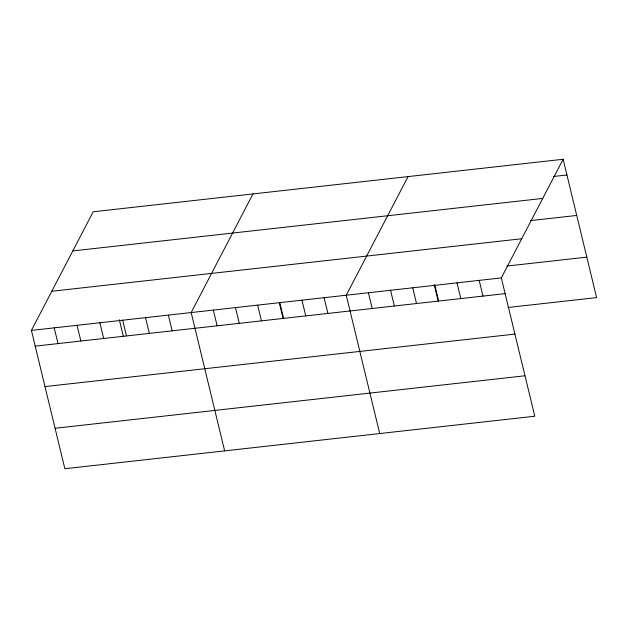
<?xml version="1.0" encoding="UTF-8"?>
<svg xmlns="http://www.w3.org/2000/svg" width="628" height="628" viewBox="0 0 628 628"><rect width="100%" height="100%" fill="white"/><g stroke="black" fill="none" stroke-linecap="round" stroke-linejoin="round"><path stroke-width="0.94" d="M563.135 159.269L501.325 277.898L534.789 416.223L64.865 468.731L31.4 330.406L93.211 211.777L563.135 159.269L596.6 297.594L507.981 307.492M252.982 193.919L191.179 312.556L224.643 450.88M408.059 176.594L346.248 295.231L379.712 433.555M553.456 176.499L566.943 174.992M72.809 250.925L542.741 198.417M530.495 220.616L576.732 215.451M51.794 291.259L521.727 238.75M506.867 266.068L586.811 257.135M31.4 330.406L501.325 277.898M35.207 346.138L505.132 293.629M44.996 386.589L514.921 334.088M55.076 428.272L525.008 375.772M479.172 280.378L482.979 296.102M457.019 282.851L460.826 298.575M434.866 285.324L438.674 301.055M434.184 284.578L438.187 301.126M412.714 287.805L416.521 303.528M390.561 290.277L394.36 306.001M368.408 292.75L372.208 308.481M324.095 297.703L327.902 313.427M301.942 300.176L305.75 315.908M279.79 302.657L283.597 318.38M279.327 302.822L283.11 318.451M257.637 305.13L261.444 320.853M235.484 307.602L239.284 323.334M213.332 310.083L217.131 325.806M168.351 315.107L172.158 330.83M145.523 317.658L149.331 333.382M122.703 320.209L126.503 335.933M119.328 319.754L123.339 336.31M99.876 322.761L103.683 338.484M77.048 325.304L80.855 341.035M54.228 327.855L58.027 343.587"/></g></svg>
